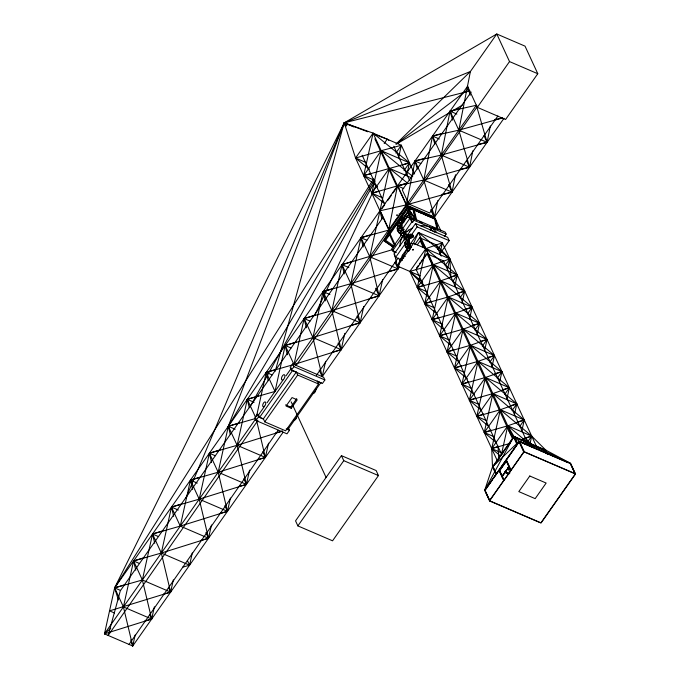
<?xml version="1.0" encoding="UTF-8"?>
<svg xmlns="http://www.w3.org/2000/svg" width="680" height="680" viewBox="0 0 680 680"><rect width="100%" height="100%" fill="white"/><g stroke="black" fill="none" stroke-linecap="round" stroke-linejoin="round"><path stroke-width="1.02" d="M400.928 219.835L401.064 218.11A4.497 3.612 -24.8 0 1 404.183 218.697L401.744 221.867M400.988 219.972L401.064 218.11M401.514 224.128L401.786 219.674A4.497 3.612 -24.8 0 0 398.523 220.822L401.175 224.255L401.786 219.674M401.047 213.019L401.243 213.078M402.356 227.953L397.757 226.44A4.497 3.612 -24.8 0 0 397.383 229.347L402.356 227.953L397.383 229.347M395.53 220.201L395.556 220.065M403.521 235.756L404.226 231.276L400.512 234.915A4.497 3.612 -24.8 0 0 403.521 235.756L403.452 235.611A4.497 3.612 -24.8 0 1 400.444 234.77M406.946 236.768A4.497 3.612 -24.8 0 1 404.243 237.32L405.356 232.883M408.629 230.103L408.493 230.103M414.596 173.961L401.336 145.265L381.208 150.705L371.807 193.205L397.46 185.886L423.776 179.996L469.565 167.229L458.83 130.169L470.398 71.502L496.783 34L525.037 46.146L537.787 73.729L505.58 119.501L477.326 107.355L467.568 86.241L114.622 587.894L104.465 633.854L132.719 646L283.101 432.25M407.635 183.047L397.46 185.886L388.722 229.815L389.215 231.871M437.758 200.71L434.512 217.056L406.249 204.909L379.933 210.8L381.897 219.028M455.489 174.777L452.038 192.143L406.249 204.909L414.987 160.973L425.161 158.143M472.812 150.883L469.565 167.229L460.454 169.269M490.339 125.978L487.092 142.324L441.303 155.082L414.987 160.973L417.308 168.988M256.071 418.37L104.465 633.854L151.674 619.063L142.367 579.981L152.524 534.021L163.574 530.562M130.849 639.99L132.719 646L135.15 635.01M154.385 606.807L151.674 619.063L144.738 621.044M154.734 543.277L152.524 534.021L180.268 526.108L190.425 480.156L200.472 477.003M173.332 579.87L170.62 592.127L109.548 610.869L114.419 612.969M192.287 552.942L189.576 565.19L182.639 567.171M211.463 524.986L208.522 538.254L161.313 553.044L133.578 560.957L123.411 606.917L132.719 646M230.409 498.049L227.477 511.326L180.268 526.108L171.479 507.093L181.526 503.94M256.522 416.322L266.228 372.411L276.275 369.265M249.585 470.092L246.424 484.389L199.214 499.171L171.479 507.093L161.313 553.044L170.62 592.127L163.684 594.108M238.501 486.65L246.424 484.389L237.116 445.298L247.282 399.347L275.017 391.433L285.183 345.474L296.233 342.014M268.541 443.156L265.378 457.453L218.169 472.235L190.425 480.156L192.635 489.413M268.192 380.638L266.228 372.411L293.973 364.497L304.13 318.537L314.177 315.392M325.618 361.326L322.226 376.644L319.149 369.988M344.794 333.37L341.181 349.707L293.973 364.497L285.183 345.474L312.919 337.56L360.128 322.771L363.74 306.433M398.591 157.701L401.336 145.265L373.082 133.119L344.225 122.842L114.622 587.894L118.371 599.921M382.695 279.497L379.083 295.834L331.874 310.624L304.13 318.537L306.34 327.794M406.716 175.295L409.462 162.851L373.082 133.119L355.555 158.023L390.074 232.722M400.291 258.689L398.029 268.898L350.82 283.688L323.085 291.601L312.919 337.56L322.226 376.644L399.253 267.163M439.883 254.056L442.374 242.785L418.447 232.5L402.39 255.315L397.528 266.126L420.368 275.952M447.329 270.164L449.82 258.901L436.058 244.766L419.688 237.728L414.808 244.664M454.775 286.272L457.266 275.009L425.884 248.608L419.688 237.728L424.507 248.157M461.992 303.407L464.712 291.116L433.33 264.716L409.836 271.422L497.412 460.946M469.438 319.515L472.149 307.224L440.776 280.823L417.282 287.529L425.884 248.608L442.374 242.785L536.52 446.531M477.105 334.602L479.596 323.34L448.213 296.939L424.719 303.646L433.33 264.716L449.82 258.901L450.942 276.99M484.551 350.71L487.041 339.447L455.66 313.047L432.166 319.753L440.776 280.823L457.266 275.009L433.33 264.716L417.282 287.529L430.151 298.358M491.988 366.826L494.488 355.555L463.106 329.154L439.612 335.861L448.213 296.939L464.712 291.116L440.776 280.823L424.719 303.646L437.597 314.475M499.435 382.933L501.925 371.662L470.552 345.262L447.058 351.968L455.66 313.047L472.149 307.224L448.213 296.939L432.166 319.753L445.043 330.582M451.681 346.018L439.612 335.861L455.66 313.047L479.596 323.34L463.106 329.154L454.495 368.084L477.989 361.377L509.371 387.778L492.881 393.592L484.271 432.523L507.764 425.816L513.893 436.407L545.81 450.126L570.648 463.412L575.535 473.994L541.025 523.056L489.558 500.93L484.662 490.339L492.49 466.829L491.716 448.63L500.327 409.708L516.817 403.886L485.435 377.485L461.941 384.192L470.552 345.262L487.041 339.447L463.106 329.154L447.058 351.968L459.119 362.125M506.881 399.041L509.371 387.778L485.435 377.485L469.387 400.299L481.457 410.457M501.202 455.523L507.764 425.816L524.255 419.993L492.881 393.592L469.387 400.299L477.989 361.377L494.488 355.555L470.552 345.262L454.495 368.084L467.373 378.913M514.327 415.149L516.817 403.886L492.881 393.592L476.825 416.406L488.894 426.564M521.764 431.264L524.255 419.993L500.327 409.708L476.825 416.406L485.435 377.485L501.925 371.662L477.989 361.377L461.941 384.192L474.011 394.341M530.119 443.275L531.7 436.101L500.327 409.708L484.271 432.523L496.34 442.671M397.638 215.212L396.831 214.719L396.763 215.594M404.269 229.466C403.257 226.839 395.675 239.173 402.56 230.477M408.944 239.972L409.411 237.898L409.181 240.49L408.944 239.972L411.459 235.739A4.497 3.612 -24.8 0 0 408.17 235.645L408.57 238.782M275.306 371.025L344.225 122.842L496.783 34L509.524 61.583L537.787 73.729M399.236 213.928L399.092 213.979M185.793 498.346L344.225 122.842L470.398 71.502L396.015 144.032M449.82 258.901L418.447 232.5L413.576 243.312L397.528 266.126L410.414 243.907L413.576 243.312L449.82 258.901L445.068 265.659M314.594 315.596L376.219 185.079M389.147 230.732L384.225 241.026L393.303 247.274M410.133 235.569L407.167 235.603L407.397 236.41M407.082 236.028L407.167 235.603M404.124 231.37L403.07 233.35L404.37 231.897L403.903 231.191M406.997 235.645L406.232 235.067L406.3 235.977M496.009 474.444L492.49 466.829L513.893 436.407L519.18 441.286L570.648 463.412L513.893 436.407L484.662 490.339L519.18 441.286L545.81 450.126L547.57 453.934M249.5 407.719L375.164 181.016M409.836 235.951L410.737 234.167A4.497 3.612 -24.8 0 1 413.049 235.917L409.53 238.076M374.187 180.302L228.327 426.284L218.169 472.235L227.477 511.326L219.547 513.587M409.717 243.55L406.546 240.38A4.497 3.612 -24.8 0 0 404.796 243.091L409.827 243.125M149.472 614.312L151.674 619.063L123.411 606.917L114.622 587.894L373.668 178.865M257.899 420.427L108.162 635.443L120.318 590.767L382.95 217.481M296.089 365.585L389.453 231.531M129.022 644.41L278.162 430.27M316.353 375.428L398.191 257.907M384.192 143.488L387.209 139.188L388.815 140.309M395.896 153L401.336 145.265M404.03 170.587L409.462 162.851L381.208 150.705L355.555 158.023L344.225 122.842L469.829 90.967M382.16 208.394L384.582 204.96M387.6 200.668L391.229 195.508M393.04 192.933L396.066 188.641M471.163 92.089L402.305 189.958L408.799 204.008L429.666 212.976L497.913 115.974M259.802 417.546L258.553 414.834L257.244 414.273L254.762 417.8L256.012 420.512L286.986 433.832L289.459 430.321L288.209 427.609M292.663 363.927L290.173 367.464L291.431 370.175L322.405 383.495L324.887 379.958L323.637 377.247L292.663 363.927L293.913 366.648L324.887 379.958M258.553 414.834L264.044 407.031M267.096 402.696L282.948 380.162M286 375.827L291.49 368.024M293.973 364.497L476.357 105.264L487.092 142.324L477.981 144.364M256.012 420.512L258.493 416.984L257.244 414.273M291.431 370.175L293.913 366.648M408.799 204.008L477.658 106.139M477.326 107.355L509.524 61.583M318.546 384.004L297.695 375.037L296.31 372.036L292.604 370.438L259.666 417.256L263.373 418.846L264.767 421.855L285.617 430.814L318.546 384.004L317.161 380.995L321.002 382.882M398.531 220.702L384.225 241.026L386.172 241.868M399.738 218.977L407.592 207.816L413.296 209.168L435.183 218.577L437.775 229.092M403.997 217.022L408.051 211.54L404.141 217.09M404.065 217.523L407.855 212.415L404.217 217.591M263.373 418.846L296.31 372.036M399.075 227.604L406.946 216.41L410.329 213.741M398.769 229.126L397.562 230.843L397.256 230.189M399.984 227.4L407.252 217.073L406.946 216.41L409.564 214.829M264.767 421.855L297.695 375.037M401.489 230.291L409.972 218.237L412.717 218.892L406.946 216.41M401.336 235.135L391.646 248.914L392.547 250.877L396.321 252.501M413.159 218.331L411.638 220.499L412.539 222.462L414.069 220.294L413.159 218.331L445.238 232.126L446.148 234.09L444.354 236.64M403.894 233.316L411.765 222.122L409.972 218.237M392.547 250.877L403.308 235.586L404.804 238.816M406.002 237.125L394.043 254.107L395.582 257.448L402.39 260.372M407.787 234.575L415.565 223.533L447.644 237.32L449.183 240.652L439.62 254.244M395.582 257.448L405.748 243.006M411.723 234.506L417.103 226.865L415.565 223.533M291.269 408.28L286.076 406.053L292.043 397.579L297.236 399.806L291.269 408.28L290.743 407.142L296.709 398.667M410.295 248.769L408.62 251.141L410.227 248.633M504.008 118.269L434.512 217.056L423.776 179.996L414.987 160.973L420.835 163.489M417.35 244.825L420.197 240.779L423.266 247.426M320.866 382.594L287.912 429.42L289.459 430.321M423.598 285.549L409.836 271.422L425.884 248.608L434.579 269.951M416.449 268.124L418.192 265.642M419.296 264.078L420.435 262.463M421.099 261.511L422.926 258.927M424.014 257.38L426.343 254.065M527.569 442.825L443.496 260.882L427.133 253.844L416.16 269.442L501.542 454.231M437.623 249.551L442.374 242.785M452.506 281.767L457.266 275.009L450.117 277.049M341.436 455.634L295.545 520.863L297.874 525.895L332.562 540.812L378.454 475.575L376.133 470.543L341.436 455.634L343.765 460.666L378.454 475.575M297.874 525.895L343.765 460.666M459.952 297.874L464.712 291.116L457.555 293.156M467.398 313.99L472.149 307.224L465.001 309.264M474.844 330.098L479.596 323.34L472.447 325.38M482.281 346.205L487.041 339.447L480.913 341.199M489.727 362.312L494.488 355.555L488.35 357.306M497.173 378.428L501.925 371.662L494.776 373.702M504.611 394.536L509.371 387.778L502.223 389.819M512.057 410.644L516.817 403.886L510.688 405.637M500.565 456.076L491.716 448.63L507.764 425.816L531.7 436.101L545.81 450.126M519.503 426.751L524.255 419.993L517.106 422.034M495.745 463.106L498.797 458.762M501.848 454.427L503.685 451.826M507.952 445.757L510.399 442.281M485.767 489.277L492.49 479.714M493.714 477.981L518.781 442.357M502.937 474.997L506.583 469.82M501.908 476.595L509.142 466.318M502.061 476.884L509.201 466.743M527.544 442.017L531.7 436.101L524.552 438.141M489.558 500.93L524.067 451.868L519.18 441.286L492.49 466.829M541.144 522.504L575.203 474.096L570.945 464.882M400.953 220.158L403.529 217.269A4.497 3.612 -24.8 0 1 405.382 219.394L401.548 220.898M401.022 220.303L403.529 217.269M401.684 221.731L404.183 218.697M397.035 224.868L401.608 225.939L399.253 222.394A4.497 3.612 -24.8 0 0 397.035 224.868L401.837 225.675M400.512 234.915L404.226 231.276M104.465 633.854L110.738 628.328M402.007 213.545L401.574 212.891L401.948 213.452M409.853 235.586L410.295 235.603M411.298 247.087L409.436 248.625L410.839 247.945M396.1 144.135L468.571 89.054M403.291 238.187L403.3 238.323M397.069 143.701L462.375 105.094M407.839 236.878L412.386 234.481A4.497 3.612 -24.8 0 1 412.896 237.252L407.839 236.878L407.957 237.311M409.462 237.94L413.049 235.917M406.308 231.48L406.215 231.055L406.445 231.463M405.824 238.816L409.113 241.561L408.892 237.218A4.497 3.612 -24.8 0 0 405.824 238.816L409.173 241.698L408.892 237.218M405.739 247.495L410.397 245.276L405.526 244.655A4.497 3.612 -24.8 0 0 405.739 247.495L410.465 245.412L410.372 244.978M406.462 249.058L411.188 246.984L406.462 249.058A4.497 3.612 -24.8 0 0 408.561 251.005M402.441 220.388L405.322 219.257M409.351 231.225L409.343 231.115M398.523 220.822L401.455 223.992M424.065 285.132L417.282 287.529L426.853 291.644M431.511 301.249L424.719 303.646L434.299 307.76M438.957 317.356L432.166 319.753L442.697 324.275M446.403 333.464L439.612 335.861L449.183 339.975M453.84 349.571L447.058 351.968L456.629 356.091M461.287 365.687L454.495 368.084L464.075 372.198M468.733 381.795L461.941 384.192L471.512 388.305M475.201 398.242L469.387 400.299L478.958 404.413M483.616 414.01L476.825 416.406L486.404 420.529M491.062 430.125L484.271 432.523L493.85 436.637M501.287 452.744L491.716 448.63L498.508 446.233M521.033 439.866L531.7 436.101M372.036 234.269L360.986 237.736L350.82 283.688L360.128 322.771L350.225 325.601M399.789 233.342A4.497 3.612 -24.8 0 1 398.174 231.055L403.249 229.755M398.174 231.055L403.01 229.381M352.078 261.519L342.031 264.664L331.874 310.624L341.181 349.707L332.265 352.249M392.878 249.518L342.031 264.664L344.241 273.921M333.132 288.456L323.085 291.601L325.286 300.857M258.332 395.887L247.282 399.347L249.237 407.575M239.377 422.824L228.327 426.284L230.291 434.512M220.43 449.76L209.381 453.22L199.214 499.171L208.522 538.254L200.6 540.515M282.319 431.146L237.116 445.298L209.381 453.22L211.582 462.476M144.627 557.498L133.578 560.957L135.779 570.214M120.47 590.41L114.622 587.894L124.669 584.749M402.56 164.823L409.462 162.851L363.681 175.619L373.082 133.119L413.015 219.547L407.252 217.073M388.127 271.728L398.029 268.898L393.626 250.384M369.172 298.664L379.083 295.834L369.775 256.751L360.986 237.736L389.138 229.993L380.791 211.922M255.076 418.65L228.327 426.284L237.116 445.298L265.378 457.453L256.317 419.399M275.409 433.058L282.344 431.077M257.448 459.714L265.378 457.453L262.743 451.741M491.716 448.63L510.102 443.385M114.622 587.894L142.367 579.981L170.62 592.127L168.428 587.375M460.215 108.316L450.041 111.154L441.303 155.082L452.038 192.143L441.915 194.412M442.688 133.229L432.514 136.059L423.776 179.996L452.038 192.143L448.519 184.535M502.579 117.98L458.83 130.169L432.514 136.059L434.834 144.075M370.727 173.714L363.681 175.619L377.425 186.856M397.46 185.886L407.532 183.167M378.853 191.301L371.807 193.205L384.744 203.779M476.357 105.264L450.041 111.154L452.65 120.165M494.496 119.68L502.588 117.861M410.448 245.268L408.076 245.744L410.695 245.786L410.465 245.412M410.856 237.133L412.896 237.252M412.072 209.517L413.576 209.508L432.93 217.821M433.5 218.586L435.183 218.577L437.75 229.143M404.796 243.091L409.657 243.415M405.526 244.655L410.44 245.123M397.757 226.44L402.322 227.511M407.159 235.883L408.578 236.283M410.652 235.509L406.266 234.073L410.712 235.645M367.676 131.758L344.225 122.842L228.327 426.284L235.152 429.216M373.532 133.986L387.209 139.188M456.866 114.087L450.041 111.154L458.83 130.169L487.092 142.324L484.015 135.66M439.339 138.992L432.514 136.059L441.303 155.082L469.565 167.229L466.488 160.573M353.855 126.981L344.225 122.842L345.329 124.635M411.749 177.93L389.334 168.3L371.807 193.205L382.525 197.812M365.916 162.477L355.555 158.023L369.3 169.26M403.733 188.581L397.876 186.065L406.666 205.079M374.399 180.225L363.681 175.619L381.208 150.705L412.743 176.477M417.087 211.276L408.382 207.536L407.745 206.168L433.721 217.328L434.358 218.705M418.99 212.1L421.846 213.325M423.75 214.141L432.31 217.821M410.788 209.185L407.592 207.816L414.97 218.977M419.637 221.646L422.535 222.887M432.208 227.052L436.075 228.709M414.069 220.294L446.148 234.09M411.765 222.122L412.539 222.462M417.103 226.865L449.183 240.652M402.849 236.232L402.075 235.9L400.282 232.016M403.707 258.153L402.39 255.315L405.263 256.547M366.834 240.244L360.986 237.736L363.188 246.993M348.857 267.597L342.031 264.664L350.82 283.688L379.083 295.834L375.564 288.226M329.902 294.534L323.085 291.601L331.874 310.624L360.128 322.771L357.051 316.115M309.978 321.053L304.13 318.537L312.919 337.56L341.181 349.707L338.104 343.051M514.054 437.079L516.962 438.328M518.891 439.161L521.789 440.402M523.727 441.235L526.626 442.485M528.564 443.317L531.462 444.558M519.919 442L538.254 449.879M540.192 450.712L543.082 451.954M545.012 452.787L547.91 454.036M549.84 454.861L568.183 462.748M291.031 347.99L285.183 345.474L287.385 354.73M524.067 451.868L575.535 473.994M507.773 468.443L510.646 469.676M504.909 471.563L509.745 473.637M505.07 472.235L508.938 473.892M504.781 472.421L508.631 474.079M272.076 374.926L266.228 372.411L275.017 391.433M285.549 404.906L290.743 407.142M540.575 522.682L489.787 500.846L485.537 491.64M254.099 402.279L247.282 399.347L255.629 417.418M258.493 416.984L263.508 419.144M215.228 455.727L209.381 453.22L218.169 472.235L246.424 484.389L243.788 478.677M197.251 483.089L190.425 480.156L199.214 499.171L227.477 511.326L224.842 505.614M178.296 510.025L171.479 507.093L173.68 516.35M180.268 526.108L208.522 538.254L205.887 532.55M158.372 536.537L152.524 534.021L161.313 553.044L189.576 565.19L187.374 560.439M139.425 563.473L133.578 560.957L142.367 579.981M286.203 428.91L288.048 429.717M394.289 246.253L385.637 240.303L407.184 209.669L411.349 218.934M386.027 241.961L392.955 246.721M407.932 183.498L389.334 168.3L369.775 256.751L398.029 268.898L394.952 262.242M406.546 240.38L409.896 243.27M402.39 255.315L403.997 256.666M409.836 271.422L422.705 282.251M507.764 425.816L527.884 442.739M525.376 438.081L531.173 444.031M399.253 222.394L401.897 225.82M509.014 431.052L513.145 438.302M435.31 219.002L435.846 220.107M547.077 453.866L545.411 450.271L514.649 437.044L517.565 443.343M430.993 209.448L440.708 230.469M430.916 210.171L433.993 216.835M393.813 146.226L409.751 180.719M430.108 227.188L431.604 230.426M436.058 244.766L441.312 256.139M513.893 436.407L517.42 444.023M517.021 444.541L513.689 437.342L493.06 466.667L496.392 473.866M418.447 232.5L513.46 438.133M374.833 138.831L397.409 187.689M427.133 253.844L512.516 438.625M407.711 212.347L410.941 219.088M410.737 234.167L410.796 234.311A4.497 3.612 -24.8 0 1 413.117 236.053M411.459 235.739L411.527 235.875A4.497 3.612 -24.8 0 0 408.229 235.79L408.17 235.645M402.9 220.397L403.767 222.258M402.755 220.337L403.623 222.199M407.932 237.167L408.17 237.685M399.007 221.289L400.197 223.873M404.243 237.32L404.175 237.184A4.497 3.612 -24.8 0 0 406.878 236.623M510.918 470.568L506.43 460.862L499.494 470.721L503.982 480.429M507.654 467.449L509.821 472.141M362.159 155.261L384.736 204.119M390.116 233.928L395.284 245.123M389.555 234.727L394.723 245.922M493.663 468.367L494.496 470.16M291.125 401.786L326.162 477.606M467.568 86.241L470.177 95.259M437.044 229.126L434.554 218.875L414.239 210.145L416.729 220.397M413.296 209.168L415.871 219.733M392.64 246.27L393.133 248.327M498.04 446.649L498.788 458.711M403.767 240.456A19.949 16.014 -24.8 0 1 406.011 237.26M429.87 229.789A19.949 16.014 -24.8 0 1 434.707 232.195M400.052 245.888A19.949 16.014 -24.8 0 1 412.692 227.919M420.648 225.794A19.949 16.014 -24.8 0 1 436.688 232.688M296.752 416.67A2.609 1.258 -66.7 0 1 295.647 419.348A2.609 1.258 -66.7 0 1 293.998 419.925M315.877 389.028A2.916 1.411 -66.7 0 1 315.044 392.062A2.916 1.411 -66.7 0 1 313.123 393.431M411.868 236.878A4.497 3.612 -24.8 0 1 410.677 238.476L410.618 238.331A4.497 3.612 -24.8 0 0 411.8 236.733M412.326 234.345A4.497 3.612 -24.8 0 1 412.828 237.116M405.883 238.952A4.497 3.612 -24.8 0 1 408.96 237.354M404.863 243.227A4.497 3.612 -24.8 0 1 406.606 240.525M405.798 247.63A4.497 3.612 -24.8 0 1 405.586 244.8M408.62 251.141A4.497 3.612 -24.8 0 1 406.529 249.203M401.124 218.246A4.497 3.612 -24.8 0 1 404.251 218.841M398.591 220.966A4.497 3.612 -24.8 0 1 401.854 219.81M397.094 225.012A4.497 3.612 -24.8 0 1 399.313 222.53M397.451 229.483A4.497 3.612 -24.8 0 1 397.825 226.576M399.721 233.206A4.497 3.612 -24.8 0 1 398.115 230.919M406.283 246.917L405.832 247.061L406.283 246.917M399.611 232.636L400.052 232.671L399.611 232.636M408.765 235.867L408.315 236.002L408.765 235.867M398.854 220.889L399.296 220.932L398.854 220.889M407.651 231.455L407.201 231.574L407.651 231.455M410.55 237.736L410.1 237.855L410.55 237.736M405.161 242.743L405.577 242.837L405.161 242.743M398.021 228.846L397.622 229.083L398.021 228.846M412.565 249.645L412.794 250.189A1.088 0.875 -24.8 0 0 413.125 250.223L413.559 249.33L412.565 249.645M410.609 234.566L411.017 234.668L410.609 234.566M401.591 218.416L401.175 218.645L401.591 218.416M408.782 250.435L408.357 250.639L408.782 250.435M403.027 235.084L403.027 235.084M406.623 238.799L406.19 238.995L406.623 238.799M397.451 224.578L397.451 224.578M412.267 234.778L411.833 234.957L412.267 234.778M403.257 217.515L403.257 217.515M404.473 219.173L404.473 219.173M405.841 206.762L389.844 229.5L390.481 230.869L406.478 208.131L405.841 206.762M519.061 441.838L484.993 490.246L489.677 500.378L503.65 480.522L499.162 470.815L506.558 460.309L511.037 470.016L523.736 451.962L519.061 441.838M506.362 461.193L499.698 470.662L504.058 480.097L510.714 470.628L506.362 461.193M529.788 476.008L518.814 491.606L535.177 498.644L546.15 483.046L529.788 476.008M403.163 229.636L401.072 230.919L403.401 230.163L403.163 229.636M402.373 227.8L400.001 227.919L402.611 228.319L402.373 227.8M412.938 209.381L408.374 208.301L415.174 218.595L412.938 209.381M409.81 243.406L407.771 242.641L410.048 243.933L409.81 243.406M570.409 463.488L519.622 441.66L524.306 451.792L575.093 473.62L570.409 463.488M407.855 235.577L406.207 234.337L407.855 235.577M401.786 225.947L399.993 224.859L402.024 226.474L401.786 225.947M409.334 241.612L408.374 239.887L409.572 242.139L409.334 241.612M401.591 224.714L400.784 222.292L401.591 224.714M405.425 233.461L405.186 232.934L405.543 234.906L405.425 233.461M346.638 125.502A0.909 0.697 -81.9 0 0 346.239 124.066A0.909 0.697 -81.9 0 0 345.431 125.316A0.909 0.697 -81.9 0 0 346.638 125.502M346.366 125.46A0.909 0.697 -81.9 0 0 345.967 124.023A0.909 0.697 -81.9 0 0 345.168 125.281A0.909 0.697 -81.9 0 0 346.366 125.46M283.433 379.55A2.916 1.411 -66.7 0 0 284.546 374.867A2.916 1.411 -66.7 0 0 281.579 377.782A2.916 1.411 -66.7 0 0 283.433 379.55M264.469 406.249A2.609 1.258 -66.7 0 0 265.447 402.058A2.609 1.258 -66.7 0 0 262.795 404.702A2.609 1.258 -66.7 0 0 264.469 406.249"/></g></svg>
